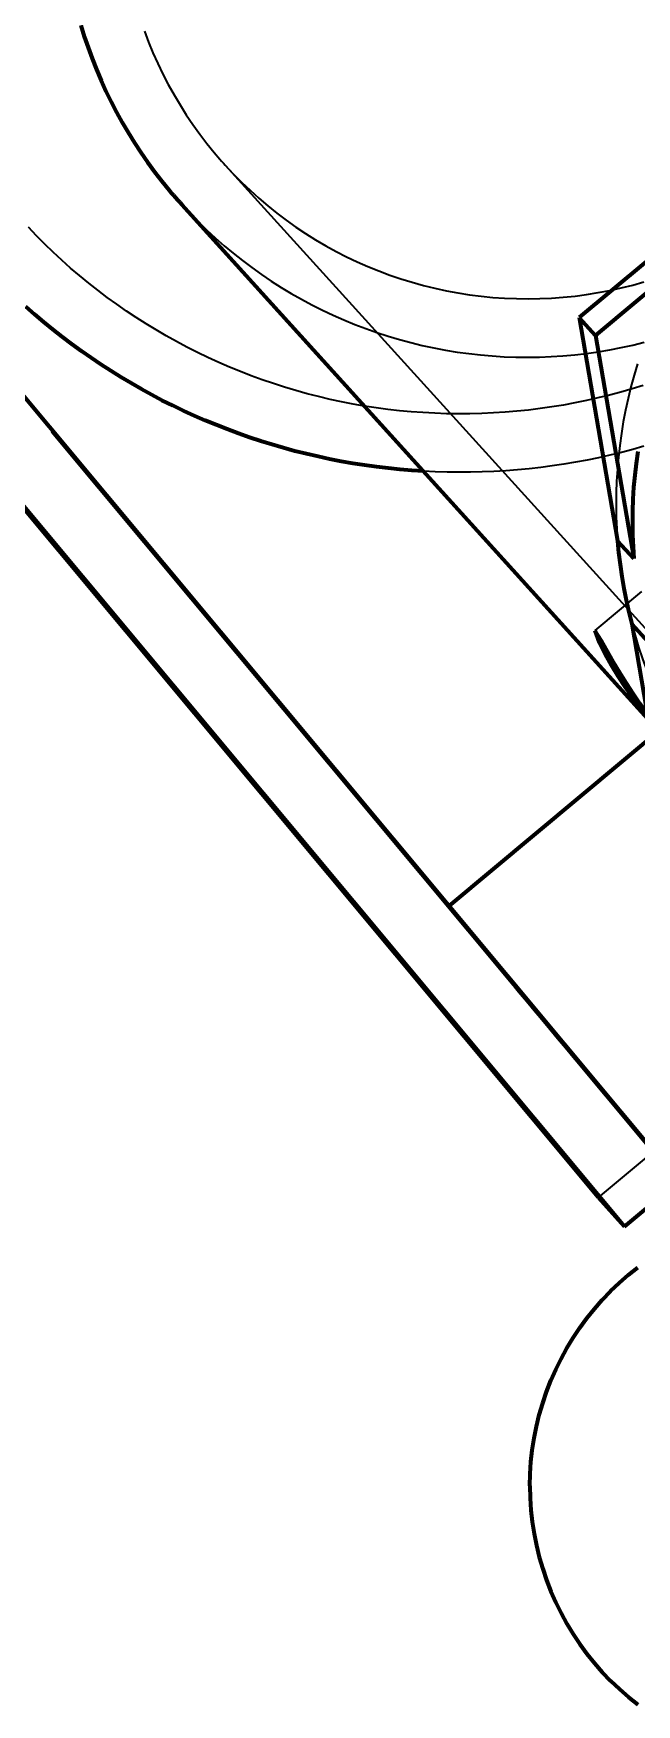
# Model space of a CAD drawing. Header units: millimetres. Extents: x 0 to 2382, y 0 to 420.
# Drawn here: x 145.7 to 148.27, y 161.37 to 168.5 of the extents above; entities that cross this region are included whole.
import ezdxf

# ---------------------------------------------------------------- set-up
doc = ezdxf.new("R2010")
doc.units = ezdxf.units.MM
doc.linetypes.add('IRAM-E-TRAZOS', pattern=[5, 4, -1])
doc.layers.add('01-VISIBLE', color=7, linetype='CONTINUOUS', lineweight=70)
doc.layers.add('02-OCULTA', color=4, linetype='IRAM-E-TRAZOS', lineweight=35)

msp = doc.modelspace()

# ---------------------------------------------------------------- linework, layer by layer
at = {"layer": '01-VISIBLE'}
for p, q in [((148.7726, 167.9082), (148.0282, 167.2867)), ((146.3336, 167.7675), (148.321, 165.5753)), ((148.8422, 167.8315), (148.0978, 167.21)), ((148.4519, 163.6025), (145.2795, 167.4055)), ((148.0282, 167.2867), (148.1911, 166.3345)), ((148.0282, 167.2867), (148.0978, 167.21)), ((148.1103, 163.533), (145.044, 167.2089)), ((148.2216, 163.4102), (145.0492, 167.2133)), ((148.0978, 167.21), (148.2606, 166.2578)), ((148.1911, 166.3345), (148.2606, 166.2578)), ((148.2516, 165.9805), (148.3212, 165.9038)), ((148.2516, 165.9805), (148.3345, 165.496)), ((148.3909, 165.5431), (147.4726, 164.7764)), ((148.2216, 163.4102), (148.4519, 163.6025)), ((148.1103, 163.533), (148.2216, 163.4102))]:
    msp.add_line(p, q, dxfattribs=at)
for points in [[(145.9026, 168.5333), (145.9175, 168.4852), (145.9337, 168.4376), (145.9511, 168.3904), (145.9696, 168.3437), (145.9893, 168.2975), (146.0102, 168.2517), (146.0323, 168.2065), (146.0555, 168.1619), (146.0798, 168.1179), (146.1052, 168.0745), (146.1317, 168.0318), (146.1593, 167.9898), (146.188, 167.9484), (146.2176, 167.9079), (146.2484, 167.8681), (146.2801, 167.829)], [(146.2801, 167.829), (146.2888, 167.8186), (146.2976, 167.8083), (146.3065, 167.798), (146.3155, 167.7878), (146.3245, 167.7776), (146.3336, 167.7675)], [(147.3644, 166.6304), (147.314, 166.6337), (147.2636, 166.6379), (147.2133, 166.6431), (147.1631, 166.6491), (147.1131, 166.6561), (147.0631, 166.6639), (147.0133, 166.6727), (146.9637, 166.6824), (146.9143, 166.6929), (146.865, 166.7044), (146.816, 166.7168), (146.7672, 166.73), (146.7187, 166.7441), (146.6704, 166.7591), (146.6224, 166.775), (146.5747, 166.7918), (146.5273, 166.8094), (146.4802, 166.8279), (146.4335, 166.8472), (146.3872, 166.8674), (146.3412, 166.8884), (146.2956, 166.9103), (146.2504, 166.9329), (146.2056, 166.9564), (146.1613, 166.9807), (146.1174, 167.0059), (146.074, 167.0318), (146.0311, 167.0585), (145.9887, 167.0859), (145.9467, 167.1142), (145.9053, 167.1432), (145.8644, 167.1729), (145.8241, 167.2034), (145.7843, 167.2346), (145.7452, 167.2666), (145.7066, 167.2992), (145.6686, 167.3326)], [(148.2771, 166.7147), (148.2701, 166.6643), (148.2644, 166.6137), (148.2599, 166.563), (148.2568, 166.5122), (148.255, 166.4613), (148.2544, 166.4104), (148.2552, 166.3595), (148.2573, 166.3086), (148.2606, 166.2578)], [(148.1911, 166.3345), (148.1958, 166.2834), (148.2018, 166.2323), (148.2092, 166.1815), (148.2179, 166.1309), (148.2278, 166.0804), (148.2391, 166.0303), (148.2516, 165.9805)], [(148.1911, 166.3345), (148.1958, 166.2834), (148.2018, 166.2323), (148.2092, 166.1815), (148.2179, 166.1309), (148.2278, 166.0804), (148.2391, 166.0303), (148.2516, 165.9805)], [(148.3172, 165.597), (148.2868, 165.6398), (148.2574, 165.6832), (148.229, 165.7272), (148.2014, 165.7718), (148.1746, 165.8169), (148.1485, 165.8624), (148.1227, 165.908), (148.0944, 165.9515)], [(148.0944, 165.9515), (148.113, 165.9006), (148.1373, 165.8516), (148.1638, 165.8038), (148.1922, 165.7571), (148.2221, 165.7113), (148.2534, 165.6665), (148.2862, 165.6227), (148.3202, 165.5799)], [(147.8177, 162.3031), (147.8188, 162.3544), (147.8222, 162.4055), (147.8278, 162.4565), (147.8356, 162.5072), (147.8456, 162.5574), (147.8578, 162.6072), (147.8721, 162.6565), (147.8886, 162.705), (147.9072, 162.7528), (147.9278, 162.7997), (147.9505, 162.8457), (147.9752, 162.8906), (148.0017, 162.9345), (148.0302, 162.9771), (148.0605, 163.0184), (148.0926, 163.0584), (148.1264, 163.097), (148.1619, 163.134), (148.1989, 163.1694), (148.2375, 163.2032), (148.2774, 163.2353)], [(147.8177, 162.3031), (147.8188, 162.2519), (147.8222, 162.2007), (147.8278, 162.1498), (147.8356, 162.0991), (147.8456, 162.0488), (147.8578, 161.999), (147.8721, 161.9498), (147.8886, 161.9013), (147.9072, 161.8535), (147.9278, 161.8066), (147.9505, 161.7606), (147.9752, 161.7156), (148.0017, 161.6718), (148.0302, 161.6292), (148.0605, 161.5878), (148.0926, 161.5479), (148.1264, 161.5093), (148.1619, 161.4723), (148.1989, 161.4368), (148.2375, 161.403), (148.2774, 161.3709)]]:
    msp.add_lwpolyline(points, dxfattribs=at)
at = {"layer": '02-OCULTA'}
for p, q in [((146.5188, 167.9354), (148.5709, 165.6718)), ((148.3406, 163.7252), (145.155, 167.5442)), ((148.2934, 166.1177), (148.0944, 165.9515)), ((147.4726, 164.7764), (147.4698, 164.774)), ((148.1103, 163.533), (148.3406, 163.7252))]:
    msp.add_line(p, q, dxfattribs=at)
for points in [[(146.1738, 168.508), (146.1916, 168.4611), (146.2107, 168.4148), (146.2312, 168.3691), (146.253, 168.3239), (146.276, 168.2795), (146.3004, 168.2357), (146.3259, 168.1926), (146.3528, 168.1503), (146.3808, 168.1087), (146.41, 168.068), (146.4404, 168.0282), (146.472, 167.9893)], [(146.472, 167.9893), (146.4796, 167.9802), (146.4873, 167.9711), (146.4951, 167.9621), (146.5029, 167.9532), (146.5108, 167.9443), (146.5188, 167.9354)], [(146.5188, 167.9354), (146.553, 167.8988), (146.5882, 167.8632), (146.6245, 167.8286), (146.6617, 167.7951), (146.6999, 167.7626), (146.739, 167.7313), (146.779, 167.7011), (146.8199, 167.6721), (146.8615, 167.6443), (146.904, 167.6177), (146.9472, 167.5924), (146.9911, 167.5683), (147.0358, 167.5454), (147.081, 167.5239), (147.1269, 167.5037), (147.1733, 167.4848), (147.2202, 167.4673), (147.2676, 167.4512), (147.3155, 167.4364), (147.3638, 167.423), (147.4124, 167.4109), (147.4614, 167.4003), (147.5107, 167.3911), (147.5602, 167.3834), (147.6099, 167.377), (147.6597, 167.3721), (147.7097, 167.3686), (147.7598, 167.3666), (147.8099, 167.366), (147.86, 167.3668), (147.91, 167.3691), (147.96, 167.3728), (148.0099, 167.3779), (148.0595, 167.3845), (148.109, 167.3925), (148.1582, 167.4018), (148.2072, 167.4126), (148.2558, 167.4248), (148.304, 167.4384)], [(146.3336, 167.7675), (146.3678, 167.7307), (146.403, 167.6948), (146.439, 167.6597), (146.476, 167.6256), (146.5138, 167.5925), (146.5524, 167.5603), (146.5919, 167.5291), (146.6321, 167.4989), (146.6731, 167.4698), (146.7147, 167.4417), (146.7571, 167.4146), (146.8002, 167.3887), (146.8439, 167.3638), (146.8883, 167.3401), (146.9332, 167.3175), (146.9786, 167.2961), (147.0247, 167.2758), (147.0712, 167.2567), (147.1181, 167.2387), (147.1655, 167.222), (147.2134, 167.2064), (147.2616, 167.1921), (147.3101, 167.179), (147.359, 167.1672), (147.4081, 167.1565), (147.4575, 167.1472), (147.5071, 167.139), (147.5569, 167.1322), (147.6069, 167.1265), (147.657, 167.1222), (147.7072, 167.1191), (147.7574, 167.1173), (147.8077, 167.1167), (147.858, 167.1174), (147.9082, 167.1194), (147.9584, 167.1227), (148.0085, 167.1272), (148.0584, 167.1329), (148.1082, 167.1399), (148.1578, 167.1482), (148.2072, 167.1577), (148.2563, 167.1684), (148.3052, 167.1804)], [(148.3007, 166.9966), (148.2529, 166.9818), (148.2047, 166.968), (148.1563, 166.9551), (148.1077, 166.9431), (148.0588, 166.9321), (148.0098, 166.9221), (147.9605, 166.913), (147.9111, 166.9049), (147.8615, 166.8977), (147.8118, 166.8916), (147.762, 166.8864), (147.712, 166.8822), (147.6621, 166.879), (147.612, 166.8768), (147.5619, 166.8755), (147.5118, 166.8752), (147.4618, 166.876), (147.4117, 166.8777), (147.3617, 166.8804), (147.3117, 166.884), (147.2619, 166.8887), (147.2121, 166.8944), (147.1624, 166.901), (147.1129, 166.9086), (147.0636, 166.9172), (147.0144, 166.9267), (146.9654, 166.9372), (146.9167, 166.9487), (146.8682, 166.9612), (146.8199, 166.9746), (146.7719, 166.9889), (146.7242, 167.0042), (146.6768, 167.0204), (146.6298, 167.0376), (146.5831, 167.0557), (146.5367, 167.0747), (146.4908, 167.0947), (146.4452, 167.1155), (146.4001, 167.1373), (146.3554, 167.1599), (146.3112, 167.1834), (146.2674, 167.2078), (146.2242, 167.233), (146.1814, 167.2591), (146.1392, 167.2861), (146.0975, 167.3138), (146.0564, 167.3424), (146.0158, 167.3718), (145.9759, 167.4021), (145.9365, 167.433), (145.8978, 167.4648), (145.8597, 167.4973), (145.8222, 167.5306), (145.7855, 167.5646), (145.7494, 167.5994), (145.714, 167.6348), (145.6793, 167.671)], [(148.2763, 167.0888), (148.2617, 167.04), (148.2483, 166.9909), (148.2362, 166.9414), (148.2254, 166.8917), (148.2158, 166.8417), (148.2075, 166.7914), (148.2005, 166.741), (148.1948, 166.6904), (148.1904, 166.6397), (148.1873, 166.5889), (148.1854, 166.538), (148.1849, 166.4871), (148.1857, 166.4362), (148.1877, 166.3853), (148.1911, 166.3345)], [(148.304, 166.7374), (148.2559, 166.7239), (148.2075, 166.7112), (148.1589, 166.6994), (148.1101, 166.6884), (148.0611, 166.6784), (148.012, 166.6692), (147.9626, 166.6609), (147.9132, 166.6534), (147.8636, 166.6469), (147.8139, 166.6412), (147.7641, 166.6365), (147.7143, 166.6326), (147.6644, 166.6296), (147.6144, 166.6275), (147.5644, 166.6263), (147.5144, 166.626), (147.4644, 166.6266), (147.4144, 166.628), (147.3644, 166.6304)], [(148.2516, 165.9805), (148.2658, 165.93), (148.2813, 165.8799), (148.2981, 165.8302), (148.3162, 165.781), (148.3356, 165.7323), (148.3562, 165.6841), (148.3782, 165.6365), (148.4014, 165.5895), (148.4258, 165.5431), (148.4515, 165.4973), (148.4783, 165.4523), (148.5064, 165.408), (148.5356, 165.3644), (148.5659, 165.3217), (148.5974, 165.2797), (148.63, 165.2386), (148.6636, 165.1984), (148.6983, 165.1591)], [(148.3041, 163.7771), (148.2723, 163.8157), (148.2405, 163.8542), (148.2086, 163.8927), (148.1766, 163.9312), (148.1447, 163.9697), (148.1127, 164.0081), (148.0808, 164.0466), (148.0488, 164.085), (148.0168, 164.1234), (147.9848, 164.1618), (147.9527, 164.2002), (147.9207, 164.2386), (147.8886, 164.277), (147.8566, 164.3154), (147.8245, 164.3537), (147.7924, 164.3921), (147.7603, 164.4304), (147.7282, 164.4687), (147.6961, 164.507), (147.6639, 164.5453), (147.6317, 164.5836), (147.5995, 164.6219), (147.5673, 164.6601), (147.535, 164.6983), (147.5027, 164.7364), (147.4698, 164.774)], [(147.4698, 164.774), (147.5024, 164.7332), (147.5356, 164.6928), (147.5689, 164.6524), (147.6022, 164.6121), (147.6356, 164.5719), (147.669, 164.5316), (147.7024, 164.4914), (147.7358, 164.4512), (147.7693, 164.4109), (147.8027, 164.3708), (147.8362, 164.3306), (147.8697, 164.2904)], [(147.8697, 164.2904), (147.9027, 164.2509), (147.9357, 164.2113), (147.9687, 164.1718), (148.0018, 164.1323), (148.0348, 164.0928), (148.0679, 164.0533), (148.1009, 164.0139), (148.134, 163.9744), (148.1671, 163.935), (148.2003, 163.8955), (148.2334, 163.8561), (148.2666, 163.8167), (148.2999, 163.7774), (148.3332, 163.7382), (148.367, 163.6994)]]:
    msp.add_lwpolyline(points, dxfattribs=at)

doc.saveas('drawing.dxf')
